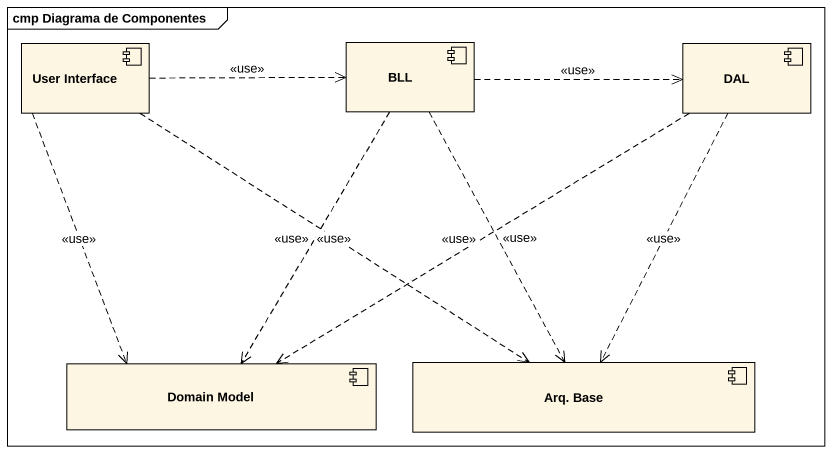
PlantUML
@startuml
mainframe cmp Diagrama de Componentes
component "User Interface" as User_Interface
component BLL
component DAL
component "Domain Model" as Domain_Model
component "Arq. Base" as Arq_Base
User_Interface .right.> BLL : <<use>>
User_Interface ..> Domain_Model : <<use>>
User_Interface ..> Arq_Base : <<use>>
BLL .right.> DAL : <<use>>
BLL ..> Domain_Model : <<use>>
BLL ..> Arq_Base : <<use>>
DAL ..> Domain_Model : <<use>>
DAL ..> Arq_Base : <<use>>
@enduml
